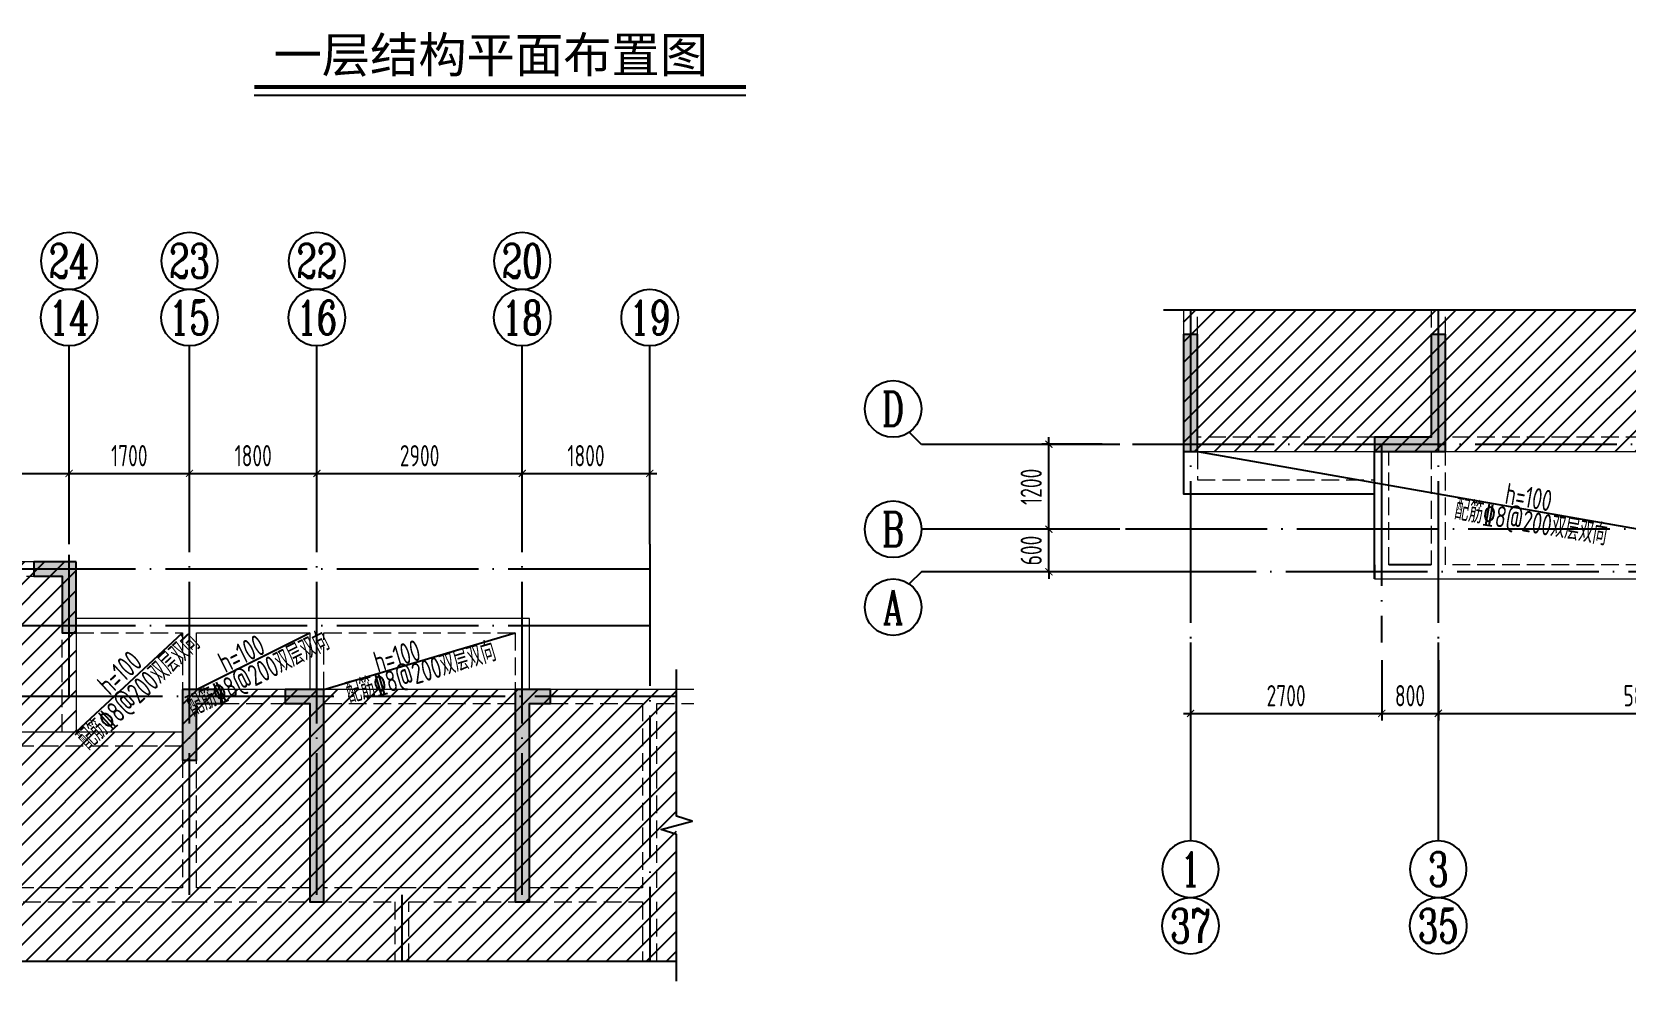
# Model space of a CAD drawing. Extents: x -668857 to 185752, y -270966 to 286822.
# Drawn here: x -187848 to -165333, y 179905 to 193310 of the extents above; entities that cross this region are included whole.
import ezdxf
from ezdxf.enums import TextEntityAlignment as Align

# ---------------------------------------------------------------- set-up
doc = ezdxf.new("R2010")
doc.units = 0
doc.header["$LTSCALE"] = 1000
doc.linetypes.add('DASH', pattern=[0.35, 0.25, -0.1])
doc.linetypes.add('DOTE', pattern=[2.42, 2, -0.2, 0.02, -0.2])
doc.layers.get('0').update_dxf_attribs({"linetype": 'CONTINUOUS'})
doc.layers.get('DEFPOINTS').update_dxf_attribs({"linetype": 'CONTINUOUS'})
for name, color, linetype in [('A-AXIS', 1, 'CONTINUOUS'), ('A-DOTE', 10, 'DOTE'), ('AXIS_NUM', 7, 'CONTINUOUS'), ('BEAM_CON', 4, 'CONTINUOUS'), ('HATCH', 8, 'CONTINUOUS'), ('S-L主梁线', 4, 'DASH'), ('S-L梁编号', 6, 'CONTINUOUS'), ('S-Q墙填充', 252, 'CONTINUOUS'), ('S-Q墙实线', 6, 'CONTINUOUS'), ('S-Y一般标注', 3, 'CONTINUOUS'), ('S-引出线', 40, 'CONTINUOUS'), ('S-文字', 7, 'CONTINUOUS'), ('S-楼板文字', 7, 'CONTINUOUS'), ('THIN', 7, 'CONTINUOUS')]:
    doc.layers.add(name, color=color, linetype=linetype)
doc.styles.add('-宋体', font='', dxfattribs={"width": 0.7, "height": 300, "bigfont": '宋体.TTF'})
doc.styles.add('TSSD_Axis', font='complex.shx', dxfattribs={"width": 0.7, "bigfont": 'hztxt.shx'})
doc.styles.add('TSSD_DIMENSION', font='Tssdeng.shx', dxfattribs={"width": 0.7, "bigfont": 'tssdchn.shx'})
doc.styles.add('TSSD_REIN', font='tssdeng.shx', dxfattribs={"width": 0.7, "height": 300, "bigfont": 'tssdchn.shx'})
doc.styles.get('-宋体').set_extended_font_data('SimSun')
doc.dimstyles.new('TSSD_100_100', dxfattribs={"dimtxt": 300, "dimasz": 100, "dimexe": 100, "dimexo": 250, "dimgap": 100, "dimtad": 1, "dimdec": 0, "dimzin": 0, "dimdsep": 46, "dimtxsty": 'TSSD_DIMENSION', "dimblk": 'ARCHTICK', "dimcen": 0, "dimdle": 100, "dimclrt": 7, "dimadec": 0, "dimazin": 0, "dimtfac": 1, "dimtdec": 0, "dimtix": 1, "dimtmove": 2, "dimatfit": 3, "dimldrblk": 'ARCHTICK', "dimfxl": 1, "dimtolj": 1, "dimtzin": 0, "dimarcsym": 0})

# ---------------------------------------------------------------- blocks, each defined once
blk = doc.blocks.new('ts_axno')
at = {"color": 0, "linetype": 'ByBlock', "lineweight": -2}
blk.add_circle((0, 0), 0.5, dxfattribs=at)
at = {"color": 0, "linetype": 'ByBlock', "lineweight": -2, "style": 'TSSD_Axis', "width": 0.7}
blk.add_attdef('A', text='', height=0.6, dxfattribs=at).set_placement((0, 0), align=Align.MIDDLE_CENTER)
blk = doc.blocks.new('_ArchTick')
at = {"color": 0, "linetype": 'ByBlock', "const_width": 0.15}
blk.add_lwpolyline([(-0.5, -0.5), (0.5, 0.5)], dxfattribs=at)
blk = doc.blocks.new('*D1129')
at = {"layer": 'DEFPOINTS', "color": 0, "transparency": 16777216}
for p in [(-264650, 329281), (-263650, 329281), (-263650, 328681)]:
    blk.add_point(p, dxfattribs=at)
at = {"layer": 'S-Y一般标注', "color": 0, "lineweight": -2, "transparency": 16777216}
for p, q in [((-263900, 329281), (-264750, 329281)), ((-264650, 329281), (-264650, 329381)), ((-264650, 328681), (-264650, 329281)), ((-263900, 328681), (-264750, 328681)), ((-264650, 328681), (-264650, 328581))]:
    blk.add_line(p, q, dxfattribs=at)
at = {"layer": 'S-Y一般标注', "color": 0, "lineweight": -2, "transparency": 16777216, "xscale": 100, "yscale": 100, "zscale": 100}
for p, rotation in [((-264650, 329281), 270), ((-264650, 328681), 90)]:
    blk.add_blockref('_ArchTick', p, dxfattribs=dict(at, rotation=rotation))
at = {"layer": 'S-Y一般标注', "color": 7, "transparency": 16777216, "insert": (-264900, 328981), "char_height": 300, "attachment_point": 5, "rotation": 90, "style": 'TSSD_DIMENSION'}
blk.add_mtext('\\A1;600', dxfattribs=at)
blk = doc.blocks.new('*D1132')
at = {"layer": 'DEFPOINTS', "color": 0, "transparency": 16777216}
for p in [(-264650, 330481), (-263650, 330481), (-263650, 329281)]:
    blk.add_point(p, dxfattribs=at)
at = {"layer": 'S-Y一般标注', "color": 0, "lineweight": -2, "transparency": 16777216}
for p, q in [((-264650, 329181), (-264650, 330581)), ((-263900, 330481), (-264750, 330481)), ((-263900, 329281), (-264750, 329281))]:
    blk.add_line(p, q, dxfattribs=at)
at = {"layer": 'S-Y一般标注', "color": 0, "lineweight": -2, "transparency": 16777216, "xscale": 100, "yscale": 100, "zscale": 100}
for p, rotation in [((-264650, 330481), 90), ((-264650, 329281), 270)]:
    blk.add_blockref('_ArchTick', p, dxfattribs=dict(at, rotation=rotation))
at = {"layer": 'S-Y一般标注', "color": 7, "transparency": 16777216, "insert": (-264900, 329881), "char_height": 300, "attachment_point": 5, "rotation": 90, "style": 'TSSD_DIMENSION'}
blk.add_mtext('\\A1;1200', dxfattribs=at)
blk = doc.blocks.new('*D1133')
at = {"layer": 'DEFPOINTS', "color": 0, "transparency": 16777216}
for p in [(-259950, 327681), (-259150, 327681), (-259150, 326681)]:
    blk.add_point(p, dxfattribs=at)
at = {"layer": 'S-Y一般标注', "color": 0, "lineweight": -2, "transparency": 16777216}
for p, q in [((-259950, 327431), (-259950, 326581)), ((-259150, 327431), (-259150, 326581)), ((-260050, 326681), (-259050, 326681))]:
    blk.add_line(p, q, dxfattribs=at)
at = {"layer": 'S-Y一般标注', "color": 0, "lineweight": -2, "transparency": 16777216, "xscale": 100, "yscale": 100, "zscale": 100, "rotation": 180}
blk.add_blockref('_ArchTick', (-259950, 326681), dxfattribs=at)
at = {"layer": 'S-Y一般标注', "color": 0, "lineweight": -2, "transparency": 16777216, "xscale": 100, "yscale": 100, "zscale": 100}
blk.add_blockref('_ArchTick', (-259150, 326681), dxfattribs=at)
at = {"layer": 'S-Y一般标注', "color": 7, "transparency": 16777216, "insert": (-259550, 326931), "char_height": 300, "attachment_point": 5, "style": 'TSSD_DIMENSION'}
blk.add_mtext('\\A1;800', dxfattribs=at)
blk = doc.blocks.new('*D1134')
at = {"layer": 'DEFPOINTS', "color": 0, "transparency": 16777216}
for p in [(-259150, 327681), (-253350, 327681), (-253350, 326681)]:
    blk.add_point(p, dxfattribs=at)
at = {"layer": 'S-Y一般标注', "color": 0, "lineweight": -2, "transparency": 16777216}
for p, q in [((-259150, 327431), (-259150, 326581)), ((-253350, 327431), (-253350, 326581)), ((-259250, 326681), (-253250, 326681))]:
    blk.add_line(p, q, dxfattribs=at)
at = {"layer": 'S-Y一般标注', "color": 0, "lineweight": -2, "transparency": 16777216, "xscale": 100, "yscale": 100, "zscale": 100, "rotation": 180}
blk.add_blockref('_ArchTick', (-259150, 326681), dxfattribs=at)
at = {"layer": 'S-Y一般标注', "color": 0, "lineweight": -2, "transparency": 16777216, "xscale": 100, "yscale": 100, "zscale": 100}
blk.add_blockref('_ArchTick', (-253350, 326681), dxfattribs=at)
at = {"layer": 'S-Y一般标注', "color": 7, "transparency": 16777216, "insert": (-256250, 326931), "char_height": 300, "attachment_point": 5, "style": 'TSSD_DIMENSION'}
blk.add_mtext('\\A1;5800', dxfattribs=at)
blk = doc.blocks.new('*D1140')
at = {"layer": 'DEFPOINTS', "color": 0, "transparency": 16777216}
for p in [(-262650, 327681), (-259950, 327681), (-259950, 326681)]:
    blk.add_point(p, dxfattribs=at)
at = {"layer": 'S-Y一般标注', "color": 0, "lineweight": -2, "transparency": 16777216}
for p, q in [((-262650, 327431), (-262650, 326581)), ((-259950, 327431), (-259950, 326581)), ((-262750, 326681), (-259850, 326681))]:
    blk.add_line(p, q, dxfattribs=at)
at = {"layer": 'S-Y一般标注', "color": 0, "lineweight": -2, "transparency": 16777216, "xscale": 100, "yscale": 100, "zscale": 100, "rotation": 180}
blk.add_blockref('_ArchTick', (-262650, 326681), dxfattribs=at)
at = {"layer": 'S-Y一般标注', "color": 0, "lineweight": -2, "transparency": 16777216, "xscale": 100, "yscale": 100, "zscale": 100}
blk.add_blockref('_ArchTick', (-259950, 326681), dxfattribs=at)
at = {"layer": 'S-Y一般标注', "color": 7, "transparency": 16777216, "insert": (-261300, 326931), "char_height": 300, "attachment_point": 5, "style": 'TSSD_DIMENSION'}
blk.add_mtext('\\A1;2700', dxfattribs=at)
blk = doc.blocks.new('*D1124')
at = {"layer": 'DEFPOINTS', "color": 0, "transparency": 16777216}
for p in [(-245850, 346512), (-248750, 345512), (-245850, 345512)]:
    blk.add_point(p, dxfattribs=at)
at = {"layer": 'S-Y一般标注', "color": 0, "lineweight": -2, "transparency": 16777216}
for p, q in [((-248850, 346512), (-245750, 346512)), ((-248750, 345762), (-248750, 346612)), ((-245850, 345762), (-245850, 346612))]:
    blk.add_line(p, q, dxfattribs=at)
at = {"layer": 'S-Y一般标注', "color": 0, "lineweight": -2, "transparency": 16777216, "xscale": 100, "yscale": 100, "zscale": 100, "rotation": 180}
blk.add_blockref('_ArchTick', (-248750, 346512), dxfattribs=at)
at = {"layer": 'S-Y一般标注', "color": 0, "lineweight": -2, "transparency": 16777216, "xscale": 100, "yscale": 100, "zscale": 100}
blk.add_blockref('_ArchTick', (-245850, 346512), dxfattribs=at)
at = {"layer": 'S-Y一般标注', "color": 7, "transparency": 16777216, "insert": (-247300, 346762), "char_height": 300, "attachment_point": 5, "style": 'TSSD_DIMENSION'}
blk.add_mtext('\\A1;2900', dxfattribs=at)
blk = doc.blocks.new('*D1125')
at = {"layer": 'DEFPOINTS', "color": 0, "transparency": 16777216}
for p in [(-244150, 346512), (-245850, 345512), (-244150, 345512)]:
    blk.add_point(p, dxfattribs=at)
at = {"layer": 'S-Y一般标注', "color": 0, "lineweight": -2, "transparency": 16777216}
for p, q in [((-245950, 346512), (-244050, 346512)), ((-245850, 345762), (-245850, 346612)), ((-244150, 345762), (-244150, 346612))]:
    blk.add_line(p, q, dxfattribs=at)
at = {"layer": 'S-Y一般标注', "color": 0, "lineweight": -2, "transparency": 16777216, "xscale": 100, "yscale": 100, "zscale": 100, "rotation": 180}
blk.add_blockref('_ArchTick', (-245850, 346512), dxfattribs=at)
at = {"layer": 'S-Y一般标注', "color": 0, "lineweight": -2, "transparency": 16777216, "xscale": 100, "yscale": 100, "zscale": 100}
blk.add_blockref('_ArchTick', (-244150, 346512), dxfattribs=at)
at = {"layer": 'S-Y一般标注', "color": 7, "transparency": 16777216, "insert": (-245000, 346762), "char_height": 300, "attachment_point": 5, "style": 'TSSD_DIMENSION'}
blk.add_mtext('\\A1;1700', dxfattribs=at)
blk = doc.blocks.new('*D1126')
at = {"layer": 'DEFPOINTS', "color": 0, "transparency": 16777216}
for p in [(-242350, 346512), (-244150, 345512), (-242350, 345512)]:
    blk.add_point(p, dxfattribs=at)
at = {"layer": 'S-Y一般标注', "color": 0, "lineweight": -2, "transparency": 16777216}
for p, q in [((-244250, 346512), (-242250, 346512)), ((-244150, 345762), (-244150, 346612)), ((-242350, 345762), (-242350, 346612))]:
    blk.add_line(p, q, dxfattribs=at)
at = {"layer": 'S-Y一般标注', "color": 0, "lineweight": -2, "transparency": 16777216, "xscale": 100, "yscale": 100, "zscale": 100, "rotation": 180}
blk.add_blockref('_ArchTick', (-244150, 346512), dxfattribs=at)
at = {"layer": 'S-Y一般标注', "color": 0, "lineweight": -2, "transparency": 16777216, "xscale": 100, "yscale": 100, "zscale": 100}
blk.add_blockref('_ArchTick', (-242350, 346512), dxfattribs=at)
at = {"layer": 'S-Y一般标注', "color": 7, "transparency": 16777216, "insert": (-243250, 346762), "char_height": 300, "attachment_point": 5, "style": 'TSSD_DIMENSION'}
blk.add_mtext('\\A1;1800', dxfattribs=at)
blk = doc.blocks.new('*D1127')
at = {"layer": 'DEFPOINTS', "color": 0, "transparency": 16777216}
for p in [(-239450, 346512), (-242350, 345512), (-239450, 345512)]:
    blk.add_point(p, dxfattribs=at)
at = {"layer": 'S-Y一般标注', "color": 0, "lineweight": -2, "transparency": 16777216}
for p, q in [((-242450, 346512), (-239350, 346512)), ((-242350, 345762), (-242350, 346612)), ((-239450, 345762), (-239450, 346612))]:
    blk.add_line(p, q, dxfattribs=at)
at = {"layer": 'S-Y一般标注', "color": 0, "lineweight": -2, "transparency": 16777216, "xscale": 100, "yscale": 100, "zscale": 100, "rotation": 180}
blk.add_blockref('_ArchTick', (-242350, 346512), dxfattribs=at)
at = {"layer": 'S-Y一般标注', "color": 0, "lineweight": -2, "transparency": 16777216, "xscale": 100, "yscale": 100, "zscale": 100}
blk.add_blockref('_ArchTick', (-239450, 346512), dxfattribs=at)
at = {"layer": 'S-Y一般标注', "color": 7, "transparency": 16777216, "insert": (-240900, 346762), "char_height": 300, "attachment_point": 5, "style": 'TSSD_DIMENSION'}
blk.add_mtext('\\A1;2900', dxfattribs=at)
blk = doc.blocks.new('*D1128')
at = {"layer": 'DEFPOINTS', "color": 0, "transparency": 16777216}
for p in [(-237650, 346512), (-239450, 345512), (-237650, 345512)]:
    blk.add_point(p, dxfattribs=at)
at = {"layer": 'S-Y一般标注', "color": 0, "lineweight": -2, "transparency": 16777216}
for p, q in [((-239550, 346512), (-237550, 346512)), ((-239450, 345762), (-239450, 346612)), ((-237650, 345762), (-237650, 346612))]:
    blk.add_line(p, q, dxfattribs=at)
at = {"layer": 'S-Y一般标注', "color": 0, "lineweight": -2, "transparency": 16777216, "xscale": 100, "yscale": 100, "zscale": 100, "rotation": 180}
blk.add_blockref('_ArchTick', (-239450, 346512), dxfattribs=at)
at = {"layer": 'S-Y一般标注', "color": 0, "lineweight": -2, "transparency": 16777216, "xscale": 100, "yscale": 100, "zscale": 100}
blk.add_blockref('_ArchTick', (-237650, 346512), dxfattribs=at)
at = {"layer": 'S-Y一般标注', "color": 7, "transparency": 16777216, "insert": (-238550, 346762), "char_height": 300, "attachment_point": 5, "style": 'TSSD_DIMENSION'}
blk.add_mtext('\\A1;1800', dxfattribs=at)
blk = doc.blocks.new('20210825.10322003')
at = {"layer": 'HATCH'}
h = blk.add_hatch(dxfattribs=at)
h.set_pattern_fill('METAL', color=252, scale=50, style=0)
h.set_pattern_definition([(45, (215650.65, -321863.7), (-141.42136, 141.42136), [])])
h.paths.add_polyline_path([(4500, 10517), (4500, 8517), (13800, 8517), (13800, 7317), (20400, 7317), (20400, 8517), (29980, 8517), (29980, 9084.8), (29760, 9154.8), (30200, 9274.8), (29980, 9344.8), (29980, 10517)])
at = {"layer": 'S-Q墙填充'}
h = blk.add_hatch(color=252, dxfattribs=at)
h.dxf.hatch_style = 1
h.paths.add_polyline_path([(4700, 8517), (4700, 10167), (4500, 10167), (4500, 8517)])
h = blk.add_hatch(color=252, dxfattribs=at)
h.dxf.hatch_style = 1
h.paths.add_polyline_path([(8200, 10167), (8000, 10167), (8000, 8717), (7300, 8717), (7200, 8717), (7200, 8517), (7300, 8517), (8200, 8517)])
at = {"layer": 'A-AXIS'}
for p, q in [((800, 8617), (628.4, 8788.6)), ((3600, 8617), (800, 8617)), ((3600, 7417), (800, 7417)), ((800, 6817), (628.4, 6645.4)), ((3600, 6817), (800, 6817)), ((4600, 5817), (4600, 3017)), ((8100, 5817), (8100, 3017))]:
    blk.add_line(p, q, dxfattribs=at)
at = {"layer": 'A-DOTE'}
for p, q in [((4600, 10517), (4600, 5817)), ((8100, 10517), (8100, 5817)), ((29980, 8617), (3600, 8617)), ((7300, 8617), (7300, 5817)), ((29883, 7417), (3600, 7417)), ((29725.6, 6817), (3600, 6817))]:
    blk.add_line(p, q, dxfattribs=at)
at = {"layer": 'BEAM_CON'}
for p, q in [((7200, 6917), (7200, 6717.2)), ((8000, 6917), (7400, 6917))]:
    blk.add_line(p, q, dxfattribs=at)
for points in [[(4500, 8517), (4500, 7917), (7200, 7917)], [(7200, 6717.2), (7200, 8517)]]:
    blk.add_lwpolyline(points, dxfattribs=at)
at = {"layer": 'S-L主梁线', "linetype": 'ByBlock', "lineweight": 18}
for p, q in [((4500, 10517), (4500, 10167)), ((4700, 8517), (7200, 8517)), ((8200, 8517), (13800, 8517)), ((7200, 6717.2), (27000, 6717.2))]:
    blk.add_line(p, q, dxfattribs=at)
at = {"layer": 'S-L主梁线', "linetype": 'DASH', "lineweight": 18}
for p, q in [((4700, 10167), (4700, 10517)), ((8000, 10517), (8000, 10167)), ((8200, 10167), (8200, 10517)), ((7200, 8717), (4700, 8717)), ((13800, 8717), (8200, 8717)), ((8000, 8517), (8000, 6917)), ((8200, 6917.2), (8200, 8517)), ((13800, 6917.2), (8200, 6917.2))]:
    blk.add_line(p, q, dxfattribs=at)
for points in [[(4700, 8517), (4700, 8117)], [(7400, 6917), (7400, 8517)], [(4700, 8117), (7200, 8117)]]:
    blk.add_lwpolyline(points, dxfattribs=at)
at = {"layer": 'S-Q墙实线'}
blk.add_lwpolyline([(4700, 8517), (4700, 10167), (4500, 10167), (4500, 8517)], close=True, dxfattribs=at)
blk.add_lwpolyline([(7300, 8717), (7200, 8717), (7200, 8517), (7300, 8517), (8200, 8517), (8200, 10167), (8000, 10167), (8000, 8717), (7300, 8717)], dxfattribs=at)
at = {"layer": 'S-引出线'}
blk.add_lwpolyline([(4700, 8517), (13800, 6917.2)], dxfattribs=at)
at = {"layer": 'THIN'}
blk.add_lwpolyline([(4220, 10517), (16970, 10517), (17040, 10737), (17160, 10297), (17230, 10517), (29980, 10517)], dxfattribs=at)
at = {"layer": 'A-AXIS'}
ref = blk.add_blockref('ts_axno', (400, 9117), dxfattribs=dict(at, xscale=800, yscale=800, zscale=800, rotation=180))
ref.add_attrib('C', 'D', dxfattribs={"layer": 'AXIS_NUM', "height": 480, "style": 'TSSD_Axis', "width": 0.7}).set_placement((400, 9117), align=Align.MIDDLE_CENTER)
ref = blk.add_blockref('ts_axno', (400, 7417), dxfattribs=dict(at, xscale=800, yscale=800, zscale=800))
ref.add_attrib('A', 'B', dxfattribs={"layer": 'AXIS_NUM', "height": 480, "style": 'TSSD_Axis', "width": 0.7}).set_placement((400, 7417), align=Align.MIDDLE_CENTER)
ref = blk.add_blockref('ts_axno', (400, 6317), dxfattribs=dict(at, xscale=800, yscale=800, zscale=800))
ref.add_attrib('F', 'A', dxfattribs={"layer": 'AXIS_NUM', "height": 480, "style": 'TSSD_Axis', "width": 0.7}).set_placement((400, 6317), align=Align.MIDDLE_CENTER)
ref = blk.add_blockref('ts_axno', (4600, 2617), dxfattribs=dict(at, xscale=-800, yscale=800, zscale=800, rotation=180))
ref.add_attrib('1', '1', dxfattribs={"layer": 'AXIS_NUM', "height": 480, "style": 'TSSD_Axis', "width": 0.7}).set_placement((4600, 2617), align=Align.MIDDLE_CENTER)
ref = blk.add_blockref('ts_axno', (8100, 2617), dxfattribs=dict(at, xscale=-800, yscale=800, zscale=800, rotation=180))
ref.add_attrib('2', '3', dxfattribs={"layer": 'AXIS_NUM', "height": 480, "style": 'TSSD_Axis', "width": 0.7}).set_placement((8100, 2617), align=Align.MIDDLE_CENTER)
ref = blk.add_blockref('ts_axno', (4600, 1817), dxfattribs=dict(at, xscale=800, yscale=800, zscale=800, rotation=180))
ref.add_attrib('23', '37', dxfattribs={"layer": 'AXIS_NUM', "height": 480, "style": 'TSSD_Axis', "width": 0.7}).set_placement((4600, 1817), align=Align.MIDDLE_CENTER)
ref = blk.add_blockref('ts_axno', (8100, 1817), dxfattribs=dict(at, xscale=800, yscale=800, zscale=800, rotation=180))
ref.add_attrib('22', '35', dxfattribs={"layer": 'AXIS_NUM', "height": 480, "style": 'TSSD_Axis', "width": 0.7}).set_placement((8100, 1817), align=Align.MIDDLE_CENTER)
at = {"layer": 'S-楼板文字', "style": 'TSSD_REIN', "width": 0.7}
for s, p in [('h=100', (9026.8, 7779.8)), ('配筋%%1328@200双层双向', (8313.7, 7560.6))]:
    blk.add_text(s, height=300, rotation=350.02895, dxfattribs=at).set_placement(p)
at = {"layer": 'S-Y一般标注'}
for base, p1, p2, picture, middle in [((2600, 8617), (3600, 7417), (3600, 8617), '*D1132', (2350, 8017)), ((2600, 7417), (3600, 6817), (3600, 7417), '*D1129', (2350, 7117))]:
    dim = blk.add_linear_dim(base=base, p1=p1, p2=p2, angle=90, dimstyle='TSSD_100_100', dxfattribs=at)
    dim.commit()
    dim.dimension.update_dxf_attribs({"geometry": picture, "text_midpoint": middle, "insert": (267250.4, -321863.7)})
for base, p1, p2, picture, middle in [((7300, 4817), (4600, 5817), (7300, 5817), '*D1140', (5950, 5067)), ((8100, 4817), (7300, 5817), (8100, 5817), '*D1133', (7700, 5067)), ((13900, 4817), (8100, 5817), (13900, 5817), '*D1134', (11000, 5067))]:
    dim = blk.add_linear_dim(base=base, p1=p1, p2=p2, dimstyle='TSSD_100_100', dxfattribs=at)
    dim.commit()
    dim.dimension.update_dxf_attribs({"geometry": picture, "text_midpoint": middle, "insert": (267250.4, -321863.7)})
blk = doc.blocks.new('20210825.10322279')
at = {"layer": 'HATCH'}
h = blk.add_hatch(dxfattribs=at)
h.set_pattern_fill('METAL', color=252, scale=50, style=0)
h.set_pattern_definition([(45, (215650.65, -332357.04), (-141.42136, 141.42136), [])])
h.paths.add_polyline_path([(4500, 5523.7), (4500, 1684.2), (29980, 1684.2), (29980, 5523.7), (23000, 5523.7), (23000, 4924), (21500, 4924), (21500, 7323.7), (18600, 7323.7), (18600, 7573.7), (15600, 7573.7), (15600, 7323.7), (12700, 7323.7), (12700, 4924), (11200, 4924), (11200, 5523.7)])
at = {"layer": 'S-Q墙填充'}
h = blk.add_hatch(color=252, dxfattribs=at)
h.dxf.hatch_style = 1
h.paths.add_polyline_path([(21500, 7323.7), (20900.1, 7323.7), (20900.1, 7123.7), (21300, 7123.7), (21300, 6323.7), (21500, 6323.7)])
h = blk.add_hatch(color=252, dxfattribs=at)
h.dxf.hatch_style = 1
h.paths.add_polyline_path([(23000, 5523.7), (23000, 4523.7), (23200, 4523.7), (23200, 5323.7), (23549.9, 5323.7), (23549.9, 5523.7)])
h = blk.add_hatch(color=252, dxfattribs=at)
h.dxf.hatch_style = 1
h.paths.add_polyline_path([(25000, 5523.7), (24450, 5523.7), (24450, 5323.7), (24800, 5323.7), (24800, 2523.7), (25000, 2523.7)])
h = blk.add_hatch(color=252, dxfattribs=at)
h.dxf.hatch_style = 1
h.paths.add_polyline_path([(27700, 5523.7), (27700, 2523.7), (27900, 2523.7), (27900, 5323.7), (28199.9, 5323.7), (28199.9, 5523.7)])
at = {"layer": 'A-AXIS'}
for p, q in [((21400, 7573.7), (21400, 10373.7)), ((23100, 7573.7), (23100, 10373.7)), ((24900, 7573.7), (24900, 10373.7)), ((27800, 7573.7), (27800, 10373.7)), ((29600, 7573.7), (29600, 10373.7))]:
    blk.add_line(p, q, dxfattribs=at)
at = {"layer": 'A-DOTE'}
for p, q in [((21400, 5423.7), (21400, 7573.7)), ((23100, 2623.7), (23100, 7573.7)), ((24900, 2623.7), (24900, 7573.7)), ((27800, 2623.7), (27800, 7573.7)), ((29600, 7573.7), (29600, 1684.2)), ((29600, 7223.7), (3600, 7223.7)), ((29600, 6423.7), (3600, 6423.7)), ((29980, 5423.7), (3600, 5423.7)), ((26100, 2623.7), (26100, 1684.2))]:
    blk.add_line(p, q, dxfattribs=at)
at = {"layer": 'S-L主梁线', "linetype": 'ByBlock', "lineweight": 18}
for p, q in [((20900.1, 7323.7), (19399.6, 7323.7)), ((23100, 6523.7), (21500, 6523.7)), ((21500, 6323.7), (21500, 4924)), ((24900, 6523.7), (23100, 6523.7)), ((23200, 6323.7), (24800, 6323.7)), ((23200, 5523.7), (23200, 6323.7)), ((24800, 6323.7), (24800, 5523.7)), ((27900, 6523.7), (24900, 6523.7)), ((27900, 5523.7), (27900, 6523.7)), ((24450, 5523.7), (23549.9, 5523.7)), ((27700, 5523.7), (25000, 5523.7)), ((30224.5, 5523.7), (28199.9, 5523.7)), ((20400, 4924), (23000, 4924))]:
    blk.add_line(p, q, dxfattribs=at)
at = {"layer": 'S-L主梁线', "linetype": 'DASH', "lineweight": 18}
for p, q in [((19399.6, 7123.7), (20900.1, 7123.7)), ((21300, 4924), (21300, 6323.7)), ((21500, 6323.7), (23000, 6323.7)), ((23000, 6323.7), (23000, 5523.7)), ((25000, 6323.7), (27700, 6323.7)), ((25000, 5523.7), (25000, 6323.7)), ((27700, 6323.7), (27700, 5523.7)), ((23549.9, 5323.7), (24450, 5323.7)), ((25000, 5323.7), (27700, 5323.7)), ((28199.9, 5323.7), (29500, 5323.7)), ((29500, 5323.7), (29500, 2723.7)), ((29700, 2723.7), (29700, 5323.7)), ((29700, 5323.7), (30224.5, 5323.7)), ((23000, 4724), (20400, 4724)), ((23000, 4523.7), (23000, 2723.7)), ((23200, 2723.7), (23200, 4523.7)), ((23000, 2723.7), (20400, 2723.7)), ((24800, 2723.7), (23200, 2723.7)), ((26100, 2723.7), (25000, 2723.7)), ((27700, 2723.7), (26100, 2723.7)), ((29500, 2723.7), (27900, 2723.7)), ((20400, 2523.7), (23100, 2523.7)), ((23100, 2523.7), (24800, 2523.7)), ((25000, 2523.7), (26000, 2523.7)), ((26000, 2523.7), (26000, 1684.2)), ((26200, 2523.7), (27700, 2523.7)), ((26200, 1684.2), (26200, 2523.7)), ((27900, 2523.7), (29500, 2523.7)), ((29500, 2523.7), (29500, 1684.2)), ((29700, 1684.2), (29700, 2523.7))]:
    blk.add_line(p, q, dxfattribs=at)
at = {"layer": 'S-Q墙实线'}
for points in [[(21500, 7323.7), (20900.1, 7323.7), (20900.1, 7123.7), (21300, 7123.7), (21300, 6323.7), (21500, 6323.7)], [(23000, 5523.7), (23000, 4523.7), (23200, 4523.7), (23200, 5323.7), (23549.9, 5323.7), (23549.9, 5523.7)], [(25000, 5523.7), (24450, 5523.7), (24450, 5323.7), (24800, 5323.7), (24800, 2523.7), (25000, 2523.7)], [(27700, 5523.7), (27700, 2523.7), (27900, 2523.7), (27900, 5323.7), (28199.9, 5323.7), (28199.9, 5523.7)]]:
    blk.add_lwpolyline(points, close=True, dxfattribs=at)
at = {"layer": 'S-引出线'}
for p, q in [((21500, 4924), (23000, 6323.7)), ((23200, 5523.7), (24800, 6323.7)), ((25000, 5523.7), (27700, 6323.7))]:
    blk.add_line(p, q, dxfattribs=at)
at = {"layer": 'THIN'}
for points in [[(29980, 1404.2), (29980, 3473.9), (29760, 3543.9), (30200, 3663.9), (29980, 3733.9), (29980, 5803.7)], [(4220, 1684.2), (16970, 1684.2), (17040, 1904.2), (17160, 1464.2), (17230, 1684.2), (29980, 1684.2)]]:
    blk.add_lwpolyline(points, dxfattribs=at)
at = {"layer": 'A-AXIS'}
ref = blk.add_blockref('ts_axno', (21400, 11573.7), dxfattribs=dict(at, xscale=-800, yscale=800, zscale=800))
ref.add_attrib('16', '24', dxfattribs={"layer": 'AXIS_NUM', "height": 480, "style": 'TSSD_Axis', "width": 0.7}).set_placement((21400, 11573.7), align=Align.MIDDLE_CENTER)
ref = blk.add_blockref('ts_axno', (23100, 11573.7), dxfattribs=dict(at, xscale=-800, yscale=800, zscale=800))
ref.add_attrib('15', '23', dxfattribs={"layer": 'AXIS_NUM', "height": 480, "style": 'TSSD_Axis', "width": 0.7}).set_placement((23100, 11573.7), align=Align.MIDDLE_CENTER)
ref = blk.add_blockref('ts_axno', (24900, 11573.7), dxfattribs=dict(at, xscale=-800, yscale=800, zscale=800))
ref.add_attrib('14', '22', dxfattribs={"layer": 'AXIS_NUM', "height": 480, "style": 'TSSD_Axis', "width": 0.7}).set_placement((24900, 11573.7), align=Align.MIDDLE_CENTER)
ref = blk.add_blockref('ts_axno', (27800, 11573.7), dxfattribs=dict(at, xscale=-800, yscale=800, zscale=800))
ref.add_attrib('13', '20', dxfattribs={"layer": 'AXIS_NUM', "height": 480, "style": 'TSSD_Axis', "width": 0.7}).set_placement((27800, 11573.7), align=Align.MIDDLE_CENTER)
ref = blk.add_blockref('ts_axno', (21400, 10773.7), dxfattribs=dict(at, xscale=800, yscale=800, zscale=800))
ref.add_attrib('8', '14', dxfattribs={"layer": 'AXIS_NUM', "height": 480, "style": 'TSSD_Axis', "width": 0.7}).set_placement((21400, 10773.7), align=Align.MIDDLE_CENTER)
ref = blk.add_blockref('ts_axno', (23100, 10773.7), dxfattribs=dict(at, xscale=800, yscale=800, zscale=800))
ref.add_attrib('9', '15', dxfattribs={"layer": 'AXIS_NUM', "height": 480, "style": 'TSSD_Axis', "width": 0.7}).set_placement((23100, 10773.7), align=Align.MIDDLE_CENTER)
ref = blk.add_blockref('ts_axno', (24900, 10773.7), dxfattribs=dict(at, xscale=800, yscale=800, zscale=800))
ref.add_attrib('10', '16', dxfattribs={"layer": 'AXIS_NUM', "height": 480, "style": 'TSSD_Axis', "width": 0.7}).set_placement((24900, 10773.7), align=Align.MIDDLE_CENTER)
ref = blk.add_blockref('ts_axno', (27800, 10773.7), dxfattribs=dict(at, xscale=800, yscale=800, zscale=800))
ref.add_attrib('11', '18', dxfattribs={"layer": 'AXIS_NUM', "height": 480, "style": 'TSSD_Axis', "width": 0.7}).set_placement((27800, 10773.7), align=Align.MIDDLE_CENTER)
ref = blk.add_blockref('ts_axno', (29600, 10773.7), dxfattribs=dict(at, xscale=800, yscale=800, zscale=800))
ref.add_attrib('12', '19', dxfattribs={"layer": 'AXIS_NUM', "height": 480, "style": 'TSSD_Axis', "width": 0.7}).set_placement((29600, 10773.7), align=Align.MIDDLE_CENTER)
at = {"layer": 'S-楼板文字', "style": 'TSSD_REIN', "width": 0.7}
for s, rotation, p in [('配筋%%1328@200双层双向', 43.01975, (21683.7, 4649)), ('配筋%%1328@200双层双向', 26.56504, (23158, 5129.4)), ('h=100', 26.56504, (23605.4, 5747.3)), ('配筋%%1328@200双层双向', 16.50441, (25365.8, 5315.6)), ('h=100', 16.50441, (25757.1, 5757.9)), ('h=100', 43.01975, (21974.8, 5424.3))]:
    blk.add_text(s, height=300, rotation=rotation, dxfattribs=at).set_placement(p)
at = {"layer": 'S-Y一般标注'}
for base, p1, p2, picture, middle in [((21400, 8573.7), (18500, 7573.7), (21400, 7573.7), '*D1124', (19950, 8823.7)), ((23100, 8573.7), (21400, 7573.7), (23100, 7573.7), '*D1125', (22250, 8823.7)), ((24900, 8573.7), (23100, 7573.7), (24900, 7573.7), '*D1126', (24000, 8823.7)), ((27800, 8573.7), (24900, 7573.7), (27800, 7573.7), '*D1127', (26350, 8823.7)), ((29600, 8573.7), (27800, 7573.7), (29600, 7573.7), '*D1128', (28700, 8823.7))]:
    dim = blk.add_linear_dim(base=base, p1=p1, p2=p2, dimstyle='TSSD_100_100', dxfattribs=at)
    dim.commit()
    dim.dimension.update_dxf_attribs({"geometry": picture, "text_midpoint": middle, "insert": (267250.4, -337937.9)})

msp = doc.modelspace()

# ---------------------------------------------------------------- linework, layer by layer
at = {"layer": 'S-引出线', "color": 3, "const_width": 56}
msp.add_lwpolyline([(-184708.35, 192529.77), (-177764.36, 192529.77)], dxfattribs=at)
at = {"layer": 'S-引出线', "color": 3}
msp.add_lwpolyline([(-184708.35, 192417.77), (-177764.36, 192417.77)], dxfattribs=at)

# ---------------------------------------------------------------- block references
at = {"layer": 'S-L梁编号'}
for name, p in [('20210825.10322279', (-208722.48, 178500.9)), ('20210825.10322003', (-176085.12, 178868.37))]:
    msp.add_blockref(name, p, dxfattribs=at)

# ---------------------------------------------------------------- texts
at = {"layer": 'S-文字', "style": '-宋体'}
msp.add_text('一层结构平面布置图', height=500, dxfattribs=at).set_placement((-184435.87, 192736.29))

doc.saveas('drawing.dxf')
